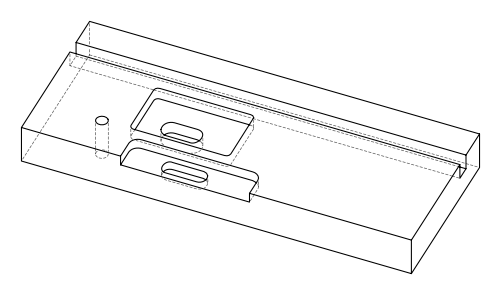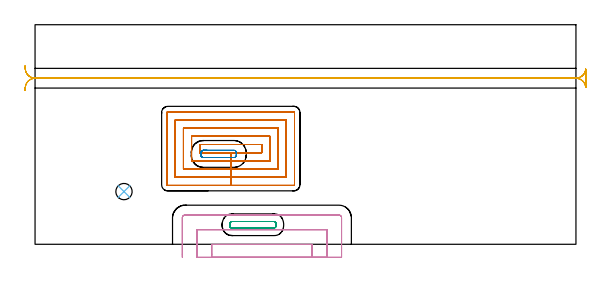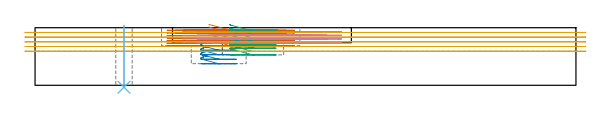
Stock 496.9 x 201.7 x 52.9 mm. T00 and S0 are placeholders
(PLAN: 6 operations, 4 tool changes, 40.9 min)
(1 MILL_RECTANGULAR_POCKET | POCKET_RECTANGULAR_STRAIGHT | NXT0201_013 | Follow Part, ap 2.5, ae 75% | 18.47 min | 163195 mm3)
(2 MILL_RECTANGULAR_POCKET_1 | POCKET_RECTANGULAR_STRAIGHT_1 | UGT0201_100 | Follow Part, ap 4.5, ae 75% | 1.06 min | 18702 mm3)
(3 MILL_RECTANGULAR_POCKET_2 | POCKET_RECTANGULAR_STRAIGHT_2 | UGT0201_132 | Follow Part, ap 3.5, ae 75% | 2.29 min | 26387 mm3)
(4 MILL_SLOT | SLOT_PARTIAL_RECTANGULAR | UGT0201_100 | Follow Part, ap 4.5, ae 75% | 8.07 min | 66061 mm3)
(5 MILL_RECTANGULAR_SLOT | SLOT_RECTANGULAR | UGT0201_100 | Follow Part, ap 4.5, ae 75% | 10.77 min | 194275 mm3)
(6 INDEXABLE_INSERT_DRILL_THROUGH_HOLE_FROM_SOLID | STEP1HOLE | NXT0302_001 | 0.23 min | 9305 mm3)
(TOOL NXT0201_013 | ENDMILL 10mm | D10 FL30 Z4)
(TOOL UGT0201_100 | End Mill 18 mm | D18 FL22 Z2)
(TOOL UGT0201_132 | Carbide End Mill 14.0 | D14 FL30 Z4)
(TOOL NXT0302_001 | Index. Insert Drill 15mm [880-D1500L20-05] | D15 PA176 FL75 Z2)
(OP 1 MILL_RECTANGULAR_POCKET)
G17 G21 G94 G90
T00 M6
G54
G17 G0 G90 X159.754 Y84.1 S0 M3
G43 Z62.9 H0
Z55.9
G94 G1 X179.8 Z50.528 F250.
X208.3 F500.
Y91.7
X151.3
Y84.1
X179.8
Y76.6
X215.8
Y99.2
X143.8
Y76.6
X179.8
Y69.1
X223.3
Y106.7
X136.3
Y69.1
X179.8
Y61.6
X230.8
Y114.2
X128.8
Y61.6
X179.8
Y54.1
X237.8
G3 X238.3 Y54.6 R0.5
G1 Y121.2
G3 X237.8 Y121.7 R0.5
G1 X121.8
G3 X121.3 Y121.2 R0.5
G1 Y54.6
G3 X121.8 Y54.1 R0.5
G1 X179.8
X180.8
G0 X159.754 Y84.1 Z53.528
G1 X179.8 Z48.157 F250.
X208.3 F500.
Y91.7
X151.3
Y84.1
X179.8
Y76.6
X215.8
Y99.2
X143.8
Y76.6
X179.8
Y69.1
X223.3
Y106.7
X136.3
Y69.1
X179.8
Y61.6
X230.8
Y114.2
X128.8
Y61.6
X179.8
Y54.1
X237.8
G3 X238.3 Y54.6 R0.5
G1 Y121.2
G3 X237.8 Y121.7 R0.5
G1 X121.8
G3 X121.3 Y121.2 R0.5
G1 Y54.6
G3 X121.8 Y54.1 R0.5
G1 X179.8
X180.8
G0 X159.754 Y84.1 Z51.157
G1 X179.8 Z45.786 F250.
X208.3 F500.
Y91.7
X151.3
Y84.1
X179.8
Y76.6
X215.8
Y99.2
X143.8
Y76.6
X179.8
Y69.1
X223.3
Y106.7
X136.3
Y69.1
X179.8
Y61.6
X230.8
Y114.2
X128.8
Y61.6
X179.8
Y54.1
X237.8
G3 X238.3 Y54.6 R0.5
G1 Y121.2
G3 X237.8 Y121.7 R0.5
G1 X121.8
G3 X121.3 Y121.2 R0.5
G1 Y54.6
G3 X121.8 Y54.1 R0.5
G1 X179.8
X180.8
G0 X159.754 Y84.1 Z48.786
G1 X179.8 Z43.414 F250.
X208.3 F500.
Y91.7
X151.3
Y84.1
X179.8
Y76.6
X215.8
Y99.2
X143.8
Y76.6
X179.8
Y69.1
X223.3
Y106.7
X136.3
Y69.1
X179.8
Y61.6
X230.8
Y114.2
X128.8
Y61.6
X179.8
Y54.1
X237.8
G3 X238.3 Y54.6 R0.5
G1 Y121.2
G3 X237.8 Y121.7 R0.5
G1 X121.8
G3 X121.3 Y121.2 R0.5
G1 Y54.6
G3 X121.8 Y54.1 R0.5
G1 X179.8
X180.8
G0 X159.754 Y84.1 Z46.414
G1 X179.8 Z41.043 F250.
X208.3 F500.
Y91.7
X151.3
Y84.1
X179.8
Y76.6
X215.8
Y99.2
X143.8
Y76.6
X179.8
Y69.1
X223.3
Y106.7
X136.3
Y69.1
X179.8
Y61.6
X230.8
Y114.2
X128.8
Y61.6
X179.8
Y54.1
X237.8
G3 X238.3 Y54.6 R0.5
G1 Y121.2
G3 X237.8 Y121.7 R0.5
G1 X121.8
G3 X121.3 Y121.2 R0.5
G1 Y54.6
G3 X121.8 Y54.1 R0.5
G1 X179.8
X180.8
G0 X159.754 Y84.1 Z44.043
G1 X179.8 Z38.671 F250.
X208.3 F500.
Y91.7
X151.3
Y84.1
X179.8
Y76.6
X215.8
Y99.2
X143.8
Y76.6
X179.8
Y69.1
X223.3
Y106.7
X136.3
Y69.1
X179.8
Y61.6
X230.8
Y114.2
X128.8
Y61.6
X179.8
Y54.1
X237.8
G3 X238.3 Y54.6 R0.5
G1 Y121.2
G3 X237.8 Y121.7 R0.5
G1 X121.8
G3 X121.3 Y121.2 R0.5
G1 Y54.6
G3 X121.8 Y54.1 R0.5
G1 X179.8
X180.8
G0 X159.754 Y84.1 Z41.671
G1 X179.8 Z36.3 F250.
X208.3 F500.
Y91.7
X151.3
Y84.1
X179.8
Y76.6
X215.8
Y99.2
X143.8
Y76.6
X179.8
Y69.1
X223.3
Y106.7
X136.3
Y69.1
X179.8
Y61.6
X230.8
Y114.2
X128.8
Y61.6
X179.8
Y54.1
X237.8
G3 X238.3 Y54.6 R0.5
G1 Y121.2
G3 X237.8 Y121.7 R0.5
G1 X121.8
G3 X121.3 Y121.2 R0.5
G1 Y54.6
G3 X121.8 Y54.1 R0.5
G1 X179.8
X180.8
G0 Z62.9
M5
M2
(OP 2 MILL_RECTANGULAR_POCKET_1)
G17 G21 G94 G90
T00 M6
G54
G17 G0 G90 X158.133 Y86.3 S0 M3
G43 Z62.9 H0
Z39.35
G94 G1 X154.6 Z38.403 F250.
X154.455 Z38.364
X154.083 Y86.241 Z38.264
X153.728 Y86.116 Z38.163
X153.401 Y85.93 Z38.062
X153.112 Y85.688 Z37.961
X152.87 Y85.399 Z37.86
X152.684 Y85.072 Z37.759
X152.559 Y84.717 Z37.658
X152.5 Y84.345 Z37.557
Y81.655 Z36.837
X152.559 Y81.283 Z36.736
X152.684 Y80.928 Z36.635
X152.87 Y80.601 Z36.534
X153.112 Y80.312 Z36.433
X153.401 Y80.07 Z36.332
X153.728 Y79.884 Z36.231
X154.083 Y79.759 Z36.13
X154.455 Y79.7 Z36.029
X154.6 Z35.991
X168.7 Z32.212
X182.8 F500.
G3 X184.9 Y81.8 R2.1
G1 Y84.2
G3 X182.8 Y86.3 R2.1
G1 X154.6
G3 X152.5 Y84.2 R2.1
G1 Y81.8
G3 X154.6 Y79.7 R2.1
G1 X168.7
X169.7
G0 X158.133 Y86.3 Z35.212
G1 X154.6 Z34.266 F250.
X154.455 Z34.227
X154.083 Y86.241 Z34.126
X153.728 Y86.116 Z34.025
X153.401 Y85.93 Z33.924
X153.112 Y85.688 Z33.823
X152.87 Y85.399 Z33.723
X152.684 Y85.072 Z33.622
X152.559 Y84.717 Z33.521
X152.5 Y84.345 Z33.42
Y81.655 Z32.699
X152.559 Y81.283 Z32.598
X152.684 Y80.928 Z32.497
X152.87 Y80.601 Z32.396
X153.112 Y80.312 Z32.295
X153.401 Y80.07 Z32.195
X153.728 Y79.884 Z32.094
X154.083 Y79.759 Z31.993
X154.455 Y79.7 Z31.892
X154.6 Z31.853
X168.7 Z28.075
X182.8 F500.
G3 X184.9 Y81.8 R2.1
G1 Y84.2
G3 X182.8 Y86.3 R2.1
G1 X154.6
G3 X152.5 Y84.2 R2.1
G1 Y81.8
G3 X154.6 Y79.7 R2.1
G1 X168.7
X169.7
G0 X158.133 Y86.3 Z31.075
G1 X154.6 Z30.128 F250.
X154.455 Z30.089
X154.083 Y86.241 Z29.989
X153.728 Y86.116 Z29.888
X153.401 Y85.93 Z29.787
X153.112 Y85.688 Z29.686
X152.87 Y85.399 Z29.585
X152.684 Y85.072 Z29.484
X152.559 Y84.717 Z29.383
X152.5 Y84.345 Z29.282
Y81.655 Z28.562
X152.559 Y81.283 Z28.461
X152.684 Y80.928 Z28.36
X152.87 Y80.601 Z28.259
X153.112 Y80.312 Z28.158
X153.401 Y80.07 Z28.057
X153.728 Y79.884 Z27.956
X154.083 Y79.759 Z27.855
X154.455 Y79.7 Z27.754
X154.6 Z27.716
X168.7 Z23.937
X182.8 F500.
G3 X184.9 Y81.8 R2.1
G1 Y84.2
G3 X182.8 Y86.3 R2.1
G1 X154.6
G3 X152.5 Y84.2 R2.1
G1 Y81.8
G3 X154.6 Y79.7 R2.1
G1 X168.7
X169.7
G0 X158.133 Y86.3 Z26.937
G1 X154.6 Z25.991 F250.
X154.455 Z25.952
X154.083 Y86.241 Z25.851
X153.728 Y86.116 Z25.75
X153.401 Y85.93 Z25.649
X153.112 Y85.688 Z25.548
X152.87 Y85.399 Z25.448
X152.684 Y85.072 Z25.347
X152.559 Y84.717 Z25.246
X152.5 Y84.345 Z25.145
Y81.655 Z24.424
X152.559 Y81.283 Z24.323
X152.684 Y80.928 Z24.222
X152.87 Y80.601 Z24.121
X153.112 Y80.312 Z24.021
X153.401 Y80.07 Z23.92
X153.728 Y79.884 Z23.819
X154.083 Y79.759 Z23.718
X154.455 Y79.7 Z23.617
X154.6 Z23.578
X168.7 Z19.8
X182.8 F500.
G3 X184.9 Y81.8 R2.1
G1 Y84.2
G3 X182.8 Y86.3 R2.1
G1 X154.6
G3 X152.5 Y84.2 R2.1
G1 Y81.8
G3 X154.6 Y79.7 R2.1
G1 X168.7
X169.7
G0 Z62.9
M5
M2
(OP 3 MILL_RECTANGULAR_POCKET_2)
G17 G21 G94 G90
T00 M6
G54
G17 G0 G90 X179. Y17.471 S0 M3
G43 Z62.9 H0
Z55.9
G94 G1 Y16.9 Z55.747 F250.
Y16.762 Z55.71
X179.067 Y16.381 Z55.606
X179.21 Y16.021 Z55.502
X179.423 Y15.697 Z55.398
X179.697 Y15.423 Z55.295
X180.021 Y15.21 Z55.191
X180.381 Y15.067 Z55.087
X180.762 Y15. Z54.983
X180.9 Z54.946
X200.2 Z49.775
X219.5 F500.
G3 X221.4 Y16.9 R1.9
G1 Y19.
G3 X219.5 Y20.9 R1.9
G1 X180.9
G3 X179. Y19. R1.9
G1 Y16.9
G3 X180.9 Y15. R1.9
G1 X200.2
X201.2
G0 X179. Y17.471 Z52.775
G1 Y16.9 Z52.622 F250.
Y16.762 Z52.585
X179.067 Y16.381 Z52.481
X179.21 Y16.021 Z52.377
X179.423 Y15.697 Z52.273
X179.697 Y15.423 Z52.17
X180.021 Y15.21 Z52.066
X180.381 Y15.067 Z51.962
X180.762 Y15. Z51.858
X180.9 Z51.821
X200.2 Z46.65
X219.5 F500.
G3 X221.4 Y16.9 R1.9
G1 Y19.
G3 X219.5 Y20.9 R1.9
G1 X180.9
G3 X179. Y19. R1.9
G1 Y16.9
G3 X180.9 Y15. R1.9
G1 X200.2
X201.2
G0 X179. Y17.471 Z49.65
G1 Y16.9 Z49.497 F250.
Y16.762 Z49.46
X179.067 Y16.381 Z49.356
X179.21 Y16.021 Z49.252
X179.423 Y15.697 Z49.148
X179.697 Y15.423 Z49.045
X180.021 Y15.21 Z48.941
X180.381 Y15.067 Z48.837
X180.762 Y15. Z48.733
X180.9 Z48.696
X200.2 Z43.525
X219.5 F500.
G3 X221.4 Y16.9 R1.9
G1 Y19.
G3 X219.5 Y20.9 R1.9
G1 X180.9
G3 X179. Y19. R1.9
G1 Y16.9
G3 X180.9 Y15. R1.9
G1 X200.2
X201.2
G0 X179. Y17.471 Z46.525
G1 Y16.9 Z46.372 F250.
Y16.762 Z46.335
X179.067 Y16.381 Z46.231
X179.21 Y16.021 Z46.127
X179.423 Y15.697 Z46.024
X179.697 Y15.423 Z45.92
X180.021 Y15.21 Z45.816
X180.381 Y15.067 Z45.712
X180.762 Y15. Z45.608
X180.9 Z45.571
X200.2 Z40.4
X219.5 F500.
G3 X221.4 Y16.9 R1.9
G1 Y19.
G3 X219.5 Y20.9 R1.9
G1 X180.9
G3 X179. Y19. R1.9
G1 Y16.9
G3 X180.9 Y15. R1.9
G1 X200.2
X201.2
G0 X179. Y17.471 Z43.4
G1 Y16.9 Z43.247 F250.
Y16.762 Z43.21
X179.067 Y16.381 Z43.106
X179.21 Y16.021 Z43.002
X179.423 Y15.697 Z42.899
X179.697 Y15.423 Z42.795
X180.021 Y15.21 Z42.691
X180.381 Y15.067 Z42.587
X180.762 Y15. Z42.483
X180.9 Z42.446
X200.2 Z37.275
X219.5 F500.
G3 X221.4 Y16.9 R1.9
G1 Y19.
G3 X219.5 Y20.9 R1.9
G1 X180.9
G3 X179. Y19. R1.9
G1 Y16.9
G3 X180.9 Y15. R1.9
G1 X200.2
X201.2
G0 X179. Y17.471 Z40.275
G1 Y16.9 Z40.122 F250.
Y16.762 Z40.085
X179.067 Y16.381 Z39.981
X179.21 Y16.021 Z39.877
X179.423 Y15.697 Z39.774
X179.697 Y15.423 Z39.67
X180.021 Y15.21 Z39.566
X180.381 Y15.067 Z39.462
X180.762 Y15. Z39.358
X180.9 Z39.321
X200.2 Z34.15
X219.5 F500.
G3 X221.4 Y16.9 R1.9
G1 Y19.
G3 X219.5 Y20.9 R1.9
G1 X180.9
G3 X179. Y19. R1.9
G1 Y16.9
G3 X180.9 Y15. R1.9
G1 X200.2
X201.2
G0 X179. Y17.471 Z37.15
G1 Y16.9 Z36.997 F250.
Y16.762 Z36.96
X179.067 Y16.381 Z36.856
X179.21 Y16.021 Z36.752
X179.423 Y15.697 Z36.649
X179.697 Y15.423 Z36.545
X180.021 Y15.21 Z36.441
X180.381 Y15.067 Z36.337
X180.762 Y15. Z36.233
X180.9 Z36.196
X200.2 Z31.025
X219.5 F500.
G3 X221.4 Y16.9 R1.9
G1 Y19.
G3 X219.5 Y20.9 R1.9
G1 X180.9
G3 X179. Y19. R1.9
G1 Y16.9
G3 X180.9 Y15. R1.9
G1 X200.2
X201.2
G0 X179. Y17.471 Z34.025
G1 Y16.9 Z33.872 F250.
Y16.762 Z33.835
X179.067 Y16.381 Z33.731
X179.21 Y16.021 Z33.627
X179.423 Y15.697 Z33.524
X179.697 Y15.423 Z33.42
X180.021 Y15.21 Z33.316
X180.381 Y15.067 Z33.212
X180.762 Y15. Z33.108
X180.9 Z33.071
X200.2 Z27.9
X219.5 F500.
G3 X221.4 Y16.9 R1.9
G1 Y19.
G3 X219.5 Y20.9 R1.9
G1 X180.9
G3 X179. Y19. R1.9
G1 Y16.9
G3 X180.9 Y15. R1.9
G1 X200.2
X201.2
G0 Z62.9
M5
M2
(OP 4 MILL_SLOT)
G17 G21 G94 G90
T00 M6
G54
G17 G0 G90 X254.6 Y-12. S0 M3
G43 Z62.9 H0
Z49.45
G94 G1 Y-9. F250.
Y-0.1 F500.
X162.3
Y-9.
Y-12. F250.
X268.1
Y-9.
Y13.4 F500.
X148.8
Y-9.
Y-12. F250.
X281.6
Y-9.
Y24.4 F500.
G3 X279.1 Y26.9 R2.5
G1 X137.8
G3 X135.3 Y24.4 R2.5
G1 Y-9.
Y-12. F250.
G0 X254.6 Z46.
G1 Y-9.
Y-0.1 F500.
X162.3
Y-9.
Y-12. F250.
X268.1
Y-9.
Y13.4 F500.
X148.8
Y-9.
Y-12. F250.
X281.6
Y-9.
Y24.4 F500.
G3 X279.1 Y26.9 R2.5
G1 X137.8
G3 X135.3 Y24.4 R2.5
G1 Y-9.
Y-12. F250.
G0 X254.6 Z42.55
G1 Y-9.
Y-0.1 F500.
X162.3
Y-9.
Y-12. F250.
X268.1
Y-9.
Y13.4 F500.
X148.8
Y-9.
Y-12. F250.
X281.6
Y-9.
Y24.4 F500.
G3 X279.1 Y26.9 R2.5
G1 X137.8
G3 X135.3 Y24.4 R2.5
G1 Y-9.
Y-12. F250.
G0 X254.6 Z39.1
G1 Y-9.
Y-0.1 F500.
X162.3
Y-9.
Y-12. F250.
X268.1
Y-9.
Y13.4 F500.
X148.8
Y-9.
Y-12. F250.
X281.6
Y-9.
Y24.4 F500.
G3 X279.1 Y26.9 R2.5
G1 X137.8
G3 X135.3 Y24.4 R2.5
G1 Y-9.
Y-12. F250.
G0 Z62.9
M5
M2
(OP 5 MILL_RECTANGULAR_SLOT)
G17 G21 G94 G90
T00 M6
G54
G17 G0 G90 X-9.215 Y141.244 S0 M3
G43 Z62.9 H0
Z48.58
G94 G1 X-8.97 Y144.234 F250.
G2 X0. Y152.5 R9. F500.
G1 X496.9
G2 X505.87 Y144.234 R9.
G1 X505.9
Y160.866
X505.87
G2 X496.9 Y152.6 R9.
G1 X0.
G2 X-8.97 Y160.866 R9.
G1 X-9.215 Y163.856 F250.
G0 Y141.244 Z44.26
G1 X-8.97 Y144.234
G2 X0. Y152.5 R9. F500.
G1 X496.9
G2 X505.87 Y144.234 R9.
G1 X505.9
Y160.866
X505.87
G2 X496.9 Y152.6 R9.
G1 X0.
G2 X-8.97 Y160.866 R9.
G1 X-9.215 Y163.856 F250.
G0 Y141.244 Z39.94
G1 X-8.97 Y144.234
G2 X0. Y152.5 R9. F500.
G1 X496.9
G2 X505.87 Y144.234 R9.
G1 X505.9
Y160.866
X505.87
G2 X496.9 Y152.6 R9.
G1 X0.
G2 X-8.97 Y160.866 R9.
G1 X-9.215 Y163.856 F250.
G0 Y141.244 Z35.62
G1 X-8.97 Y144.234
G2 X0. Y152.5 R9. F500.
G1 X496.9
G2 X505.87 Y144.234 R9.
G1 X505.9
Y160.866
X505.87
G2 X496.9 Y152.6 R9.
G1 X0.
G2 X-8.97 Y160.866 R9.
G1 X-9.215 Y163.856 F250.
G0 Y141.244 Z31.3
G1 X-8.97 Y144.234
G2 X0. Y152.5 R9. F500.
G1 X496.9
G2 X505.87 Y144.234 R9.
G1 X505.9
Y160.866
X505.87
G2 X496.9 Y152.6 R9.
G1 X0.
G2 X-8.97 Y160.866 R9.
G1 X-9.215 Y163.856 F250.
G0 Z62.9
M5
M2
(OP 6 INDEXABLE_INSERT_DRILL_THROUGH_HOLE_FROM_SOLID)
G17 G21 G94 G90
T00 M6
G54
G17 G0 G90 X81.7 Y48.4 S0 M3
G43 Z62.9 H1
G94 G81 G98 Z-1.762 F250. R54.9
G80
M5
M2
